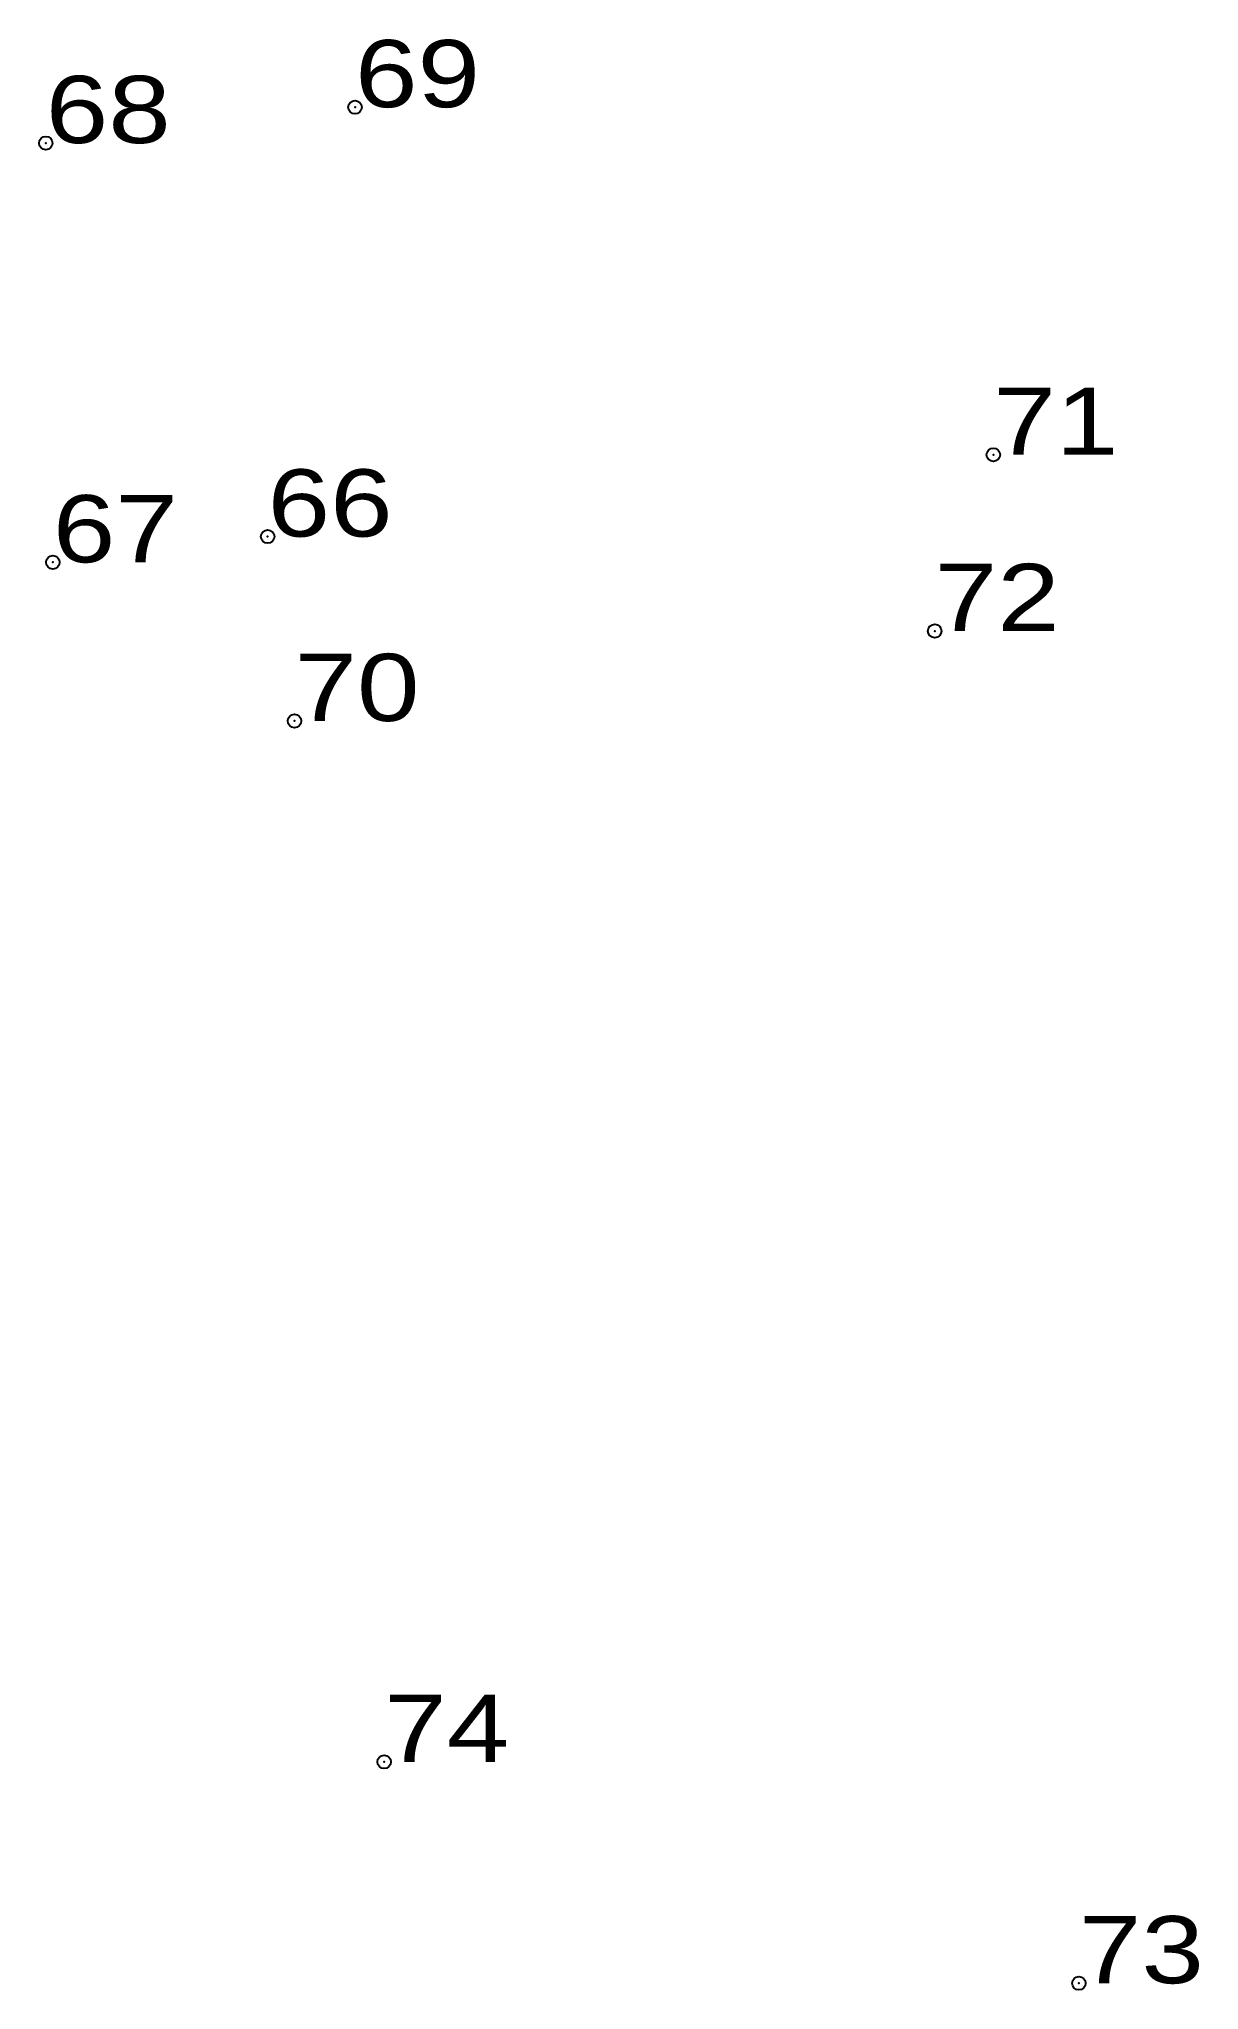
# Model space of a CAD drawing. Header units: metres. Extents: x 536185 to 552139, y 1837044 to 1844121.
# Drawn here: x 537466.6 to 537497.7, y 1837043.8 to 1837096.1 of the extents above.
import ezdxf

# ---------------------------------------------------------------- set-up
doc = ezdxf.new("R2010")
doc.units = ezdxf.units.M
doc.header["$LTSCALE"] = 0.72
doc.header["$PDMODE"] = 32
doc.header["$PDSIZE"] = 0.36
doc.layers.add('12', color=7, linetype='Continuous')
doc.layers.add('7', color=7, linetype='Continuous')

msp = doc.modelspace()

# ---------------------------------------------------------------- linework, layer by layer
at = {"layer": '7'}
for p in [(537475.08, 1837094.25), (537466.8, 1837093.29), (537492.17, 1837084.94), (537472.74, 1837082.75), (537466.99, 1837082.06), (537490.6, 1837080.22), (537473.46, 1837077.81), (537475.86, 1837049.93), (537494.46, 1837044)]:
    msp.add_point(p, dxfattribs=at)

# ---------------------------------------------------------------- texts
at = {"layer": '12', "width": 1.25}
for s, p in [('69', (537475.08, 1837094.25)), ('68', (537466.8, 1837093.29)), ('71', (537492.17, 1837084.94)), ('66', (537472.74, 1837082.75)), ('67', (537466.99, 1837082.06)), ('72', (537490.6, 1837080.22)), ('70', (537473.46, 1837077.81)), ('74', (537475.86, 1837049.93)), ('73', (537494.46, 1837044))]:
    msp.add_text(s, height=1.8, dxfattribs=at).set_placement(p)

doc.saveas('drawing.dxf')
